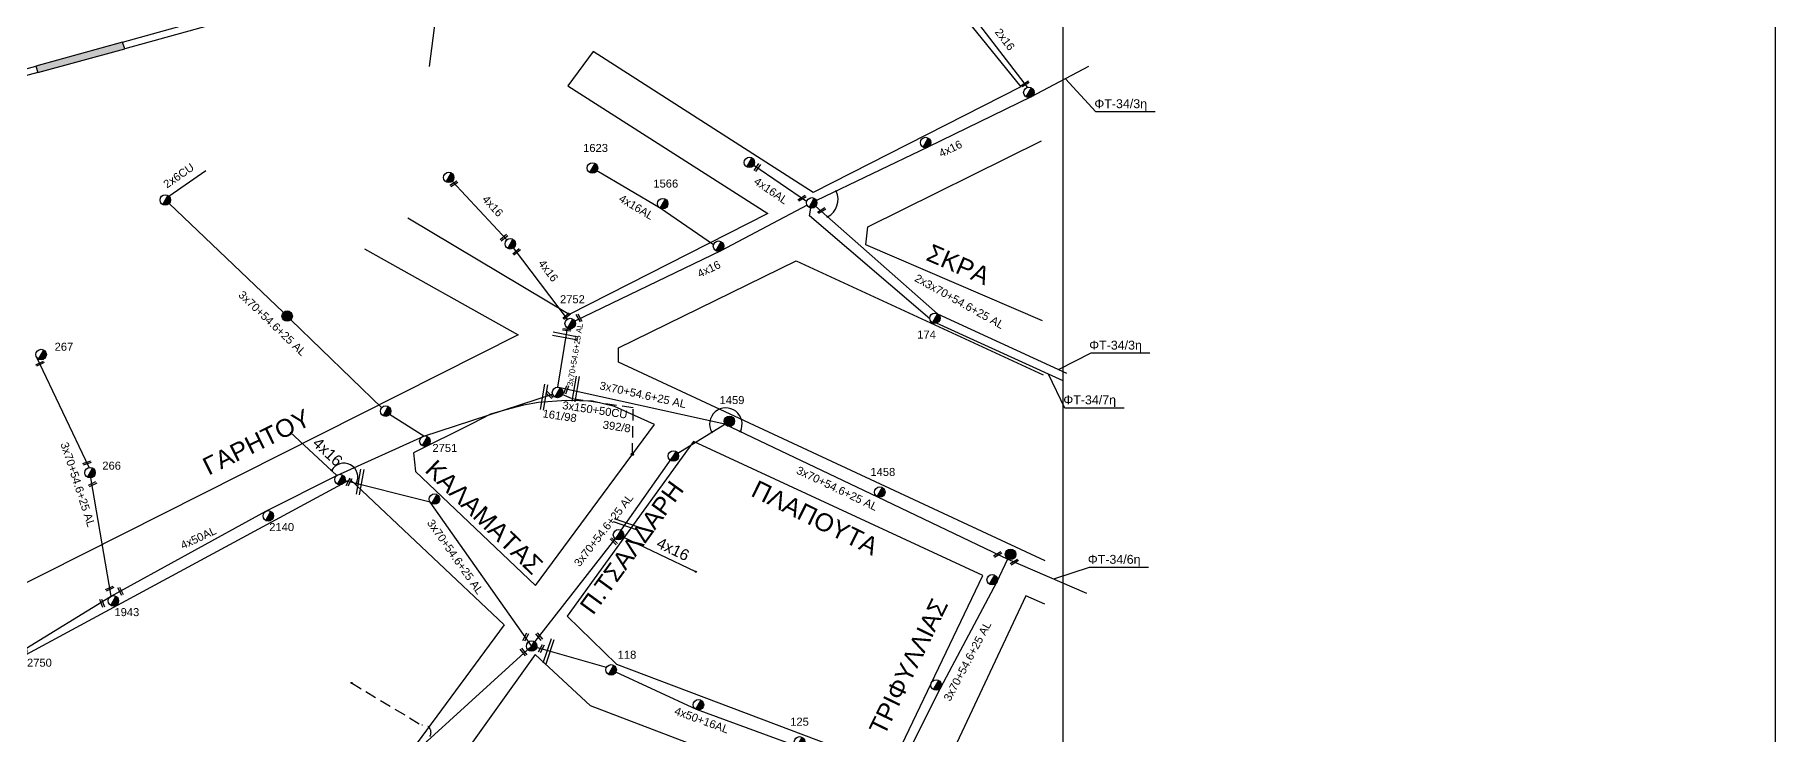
# Model space of a CAD drawing. Header units: millimetres. Extents: x 1421 to 7149, y 887 to 1917.
# Drawn here: x 6757.9 to 7149.4, y 1157.7 to 1314.9 of the extents above; entities that cross this region are included whole.
import ezdxf
from ezdxf.enums import TextEntityAlignment as Align

# ---------------------------------------------------------------- set-up
doc = ezdxf.new("R2010")
doc.units = ezdxf.units.MM
doc.linetypes.add('DASHED', pattern=[19.05, 12.7, -6.35])
for name, color, linetype in [('2x16', 7, 'Continuous'), ('2x6', 7, 'SYN_LINE'), ('TRAIN', 7, 'Continuous'), ('Άγνωστα', 7, 'Continuous'), ('Γυμνά εναέρια ΧΤ (3Φ)   4x16AL', 7, 'Continuous'), ('Γυμνά εναέρια ΧΤ (3Φ) 4x50AL', 7, 'Continuous'), ('Γυμνά εναέρια ΧΤ και ΦΟΠ (3Φ)   4x50+16AL', 7, 'Continuous'), ('Εναέρια παροχή ΧΤ 4x16', 7, 'SYN_LINE'), ('Καλώδια ΧΤ   3x150+50CU', 7, 'DASHED'), ('Μηχανική τομή', 7, 'Continuous'), ('Στύλος Ξύλινος', 7, 'Continuous'), ('Στύλος Ξύλινος @ 1', 7, 'Continuous'), ('Στύλος ΦΜ', 7, 'Continuous'), ('Στύλος ΦΜ @ 1', 7, 'Continuous'), ('Συνδέσεις', 7, 'Continuous'), ('Συνεστραμμένα ΧΤ   3x70+54.6+25 AL', 7, 'SYN_LINE'), ('Τομή', 7, 'Continuous'), ('Υπόβαθρο ΔΕΗ', 7, 'Continuous')]:
    doc.layers.add(name, color=color, linetype=linetype)
doc.styles.add('arial', font='arial.ttf')
doc.styles.get("Standard").update_dxf_attribs({"font": 'arial.ttf'})
doc.linetypes.add('SYN_LINE', pattern='A,0.5,-0.0001,["/\\/\\/\\/",Standard,S=0.1,R=0,X=0,Y=-0.05],-0.25', length=0.7501)

# ---------------------------------------------------------------- blocks, each defined once
blk = doc.blocks.new('ΥΠΑΡΧΩΝ ΞΥΛΙΝΟΣ ΣΤΥΛΟΣ')
at = {"layer": 'Στύλος Ξύλινος'}
h = blk.add_hatch(color=256, dxfattribs=at)
h.paths.add_polyline_path([(-2.62, 0, 0.270008), (-1.29, -2.28), (1.3, 2.27, 0.576266)])
h.paths.add_polyline_path([(-1.29, -2.28, 0.574793), (2.62, 0, 0.268822), (1.3, 2.27)])
blk.add_line((-1.29, -2.28), (1.3, 2.27), dxfattribs=at)
blk.add_circle((0, 0), 2.62, dxfattribs=at)
at = {"layer": 'Στύλος Ξύλινος', "flags": 4}
for tag, p in [('ΑΡΙΘΜΟΣ', (-4.91, 8.6)), ('ΤΥΠΟΣ', (-4.85, 3.39))]:
    blk.add_attdef(tag, p, '', height=4, dxfattribs=at)
blk = doc.blocks.new('ΥΠΑΡΧΩΝ ΤΣΙΜΕΝΤΕΝΙΟΣ ΣΤΥΛΟΣ')
at = {"layer": 'Στύλος ΦΜ'}
blk.add_hatch(color=256, dxfattribs=at).paths.add_polyline_path([(-1.29, -2.28, 0.574793), (2.62, 0, 0.268822), (1.3, 2.27)])
blk.add_line((-1.29, -2.28), (1.3, 2.27), dxfattribs=at)
blk.add_circle((0, 0), 2.62, dxfattribs=at)
at = {"layer": 'Στύλος ΦΜ', "flags": 4}
for tag, p in [('ΑΡΙΘΜΟΣ', (-4.68, 8.05)), ('ΤΥΠΟΣ', (-4.91, 3.03))]:
    blk.add_attdef(tag, p, '', height=4, dxfattribs=at)
blk = doc.blocks.new('ΜΗΧΑΝΙΚΗ ΤΟΜΗ')
at = {"layer": 'Μηχανική τομή', "ltscale": 40}
for p, q in [((-3.7, 1.2), (3.9, 1.2)), ((3.9, -0.4), (-3.7, -0.4))]:
    blk.add_line(p, q, dxfattribs=at)
blk = doc.blocks.new('_ΣΥΝΔΕΣΗ')
at = {"layer": 'Συνδέσεις', "linetype": 'SYN_LINE', "ltscale": 40}
blk.add_hatch(color=256, dxfattribs=at).paths.add_polyline_path([(0.5, -0.01, 1), (-0.5, -0.01, 1)])
at = {"layer": 'Συνδέσεις'}
blk.add_circle((0, -0.01), 0.5, dxfattribs=at)
blk = doc.blocks.new('ΤΟΜΗ')
at = {"layer": 'Τομή', "ltscale": 40}
for p, q in [((10.9, 0.2), (-12.1, 0.2)), ((10.9, -2.6), (-12.1, -2.6))]:
    blk.add_line(p, q, dxfattribs=at)

msp = doc.modelspace()

# ---------------------------------------------------------------- hatches: boundary and pattern name
at = {"layer": 'TRAIN', "lineweight": -3, "ltscale": 0.2, "true_color": 0x000000}
h = msp.add_hatch(color=18, dxfattribs=at)
h.paths.add_polyline_path([(5307.8, 916.69), (5307.42, 918.5), (5291.25, 913.97), (5291.64, 912.39)])
h.paths.add_polyline_path([(5346.98, 927.34), (5346.42, 929.06), (5327.1, 923.73), (5327.5, 922.11)])
h.paths.add_polyline_path([(5391.16, 939.49), (5390.8, 941.26), (5371.15, 935.67), (5371.54, 934.13)])
h.paths.add_polyline_path([(5434.79, 951.66), (5434.38, 953.09), (5414.01, 947.46), (5414.41, 946.17)])
h.paths.add_polyline_path([(5477.96, 963.3), (5477.54, 964.78), (5458.29, 959.48), (5458.63, 957.99)])
h.paths.add_polyline_path([(5521.09, 975.25), (5520.53, 976.64), (5500.93, 971.24), (5501.27, 969.85)])
h.paths.add_polyline_path([(5564.01, 987.31), (5563.53, 988.6), (5544.44, 983.44), (5544.83, 982.11)])
h.paths.add_polyline_path([(5607.53, 999.35), (5607.16, 1000.76), (5587.56, 995.37), (5587.86, 994.04)])
h.paths.add_polyline_path([(5650.69, 1011.59), (5650.43, 1012.86), (5630.95, 1007.38), (5631.3, 1006.34)])
h.paths.add_polyline_path([(5693.88, 1023.68), (5693.54, 1024.95), (5674.54, 1019.61), (5674.85, 1018.33)])
h.paths.add_polyline_path([(5737.23, 1035.54), (5736.76, 1037), (5717.39, 1031.65), (5717.78, 1030.17)])
h.paths.add_polyline_path([(5781.19, 1047.77), (5780.76, 1049.26), (5760.34, 1043.65), (5760.67, 1041.73)])
h.paths.add_polyline_path([(5823.52, 1059.63), (5823.07, 1061.07), (5803.83, 1055.75), (5804.29, 1053.97)])
h.paths.add_polyline_path([(5866.61, 1071.7), (5866.15, 1073.03), (5846.43, 1067.52), (5846.95, 1066.09)])
h.paths.add_polyline_path([(5909.89, 1083.42), (5909.41, 1084.91), (5889.8, 1079.69), (5890.21, 1078.15)])
h.paths.add_polyline_path([(5953.62, 1094.95), (5953.28, 1096.29), (5933.64, 1091.23), (5934.01, 1089.9)])
h.paths.add_polyline_path([(5997.35, 1106.64), (5996.86, 1108.11), (5977.14, 1102.73), (5977.41, 1101.27)])
h.paths.add_polyline_path([(6041.21, 1118.34), (6040.88, 1119.37), (6021.2, 1114.3), (6021.57, 1112.96)])
h.paths.add_polyline_path([(6084.53, 1129.62), (6084.2, 1130.76), (6064.3, 1125.6), (6064.68, 1124.35)])
h.paths.add_polyline_path([(6127.84, 1140.22), (6127.5, 1141.53), (6107.81, 1136.75), (6108.04, 1135.46)])
h.paths.add_polyline_path([(6171.81, 1151.11), (6171.55, 1152.4), (6152.67, 1147.67), (6152.97, 1146.48)])
h.paths.add_polyline_path([(6215.28, 1161.86), (6215.01, 1163.14), (6195.81, 1158.3), (6195.88, 1157.15)])
h.paths.add_polyline_path([(6259.15, 1172.81), (6258.76, 1174.15), (6239.12, 1169.06), (6239.43, 1167.95)])
h.paths.add_polyline_path([(6302.5, 1183.67), (6302.14, 1184.91), (6282.47, 1179.85), (6282.81, 1178.57)])
h.paths.add_polyline_path([(6345.81, 1195.12), (6345.34, 1196.39), (6325.6, 1191.31), (6326.02, 1189.97)])
h.paths.add_polyline_path([(6389.67, 1206.66), (6389.36, 1207.87), (6369.29, 1202.62), (6369.56, 1201.31)])
h.paths.add_polyline_path([(6431.91, 1217.89), (6431.52, 1219.19), (6411.91, 1213.83), (6412.23, 1212.81)])
h.paths.add_polyline_path([(6475.2, 1229.3), (6474.9, 1230.66), (6454.09, 1224.93), (6454.19, 1223.75)])
h.paths.add_polyline_path([(6518.46, 1241.13), (6518.14, 1242.4), (6498.69, 1237.32), (6498.94, 1235.86)])
h.paths.add_polyline_path([(6561.41, 1252.93), (6561.1, 1254.23), (6541.97, 1248.81), (6542.17, 1247.61)])
h.paths.add_polyline_path([(6605.11, 1264.65), (6604.74, 1265.83), (6585.45, 1260.81), (6585.83, 1259.21)])
h.paths.add_polyline_path([(6648.4, 1276.42), (6648.08, 1277.7), (6628.72, 1272.46), (6629.08, 1271.24)])
h.paths.add_polyline_path([(6691.88, 1288.22), (6691.32, 1289.41), (6671.43, 1284.06), (6671.77, 1282.84)])
h.paths.add_polyline_path([(6734.35, 1299.93), (6733.96, 1301.31), (6715.25, 1296.1), (6715.55, 1294.88)])
h.paths.add_polyline_path([(6778.12, 1311.81), (6777.64, 1313.25), (6758.13, 1307.89), (6758.57, 1306.43)])
h.paths.add_polyline_path([(6825.97, 1324.96), (6825.39, 1326.48), (6801.39, 1319.86), (6801.75, 1318.29)])
h.paths.add_polyline_path([(6869.13, 1336.91), (6868.69, 1338.47), (6844.91, 1331.97), (6845.37, 1330.54)])
h.paths.add_polyline_path([(6912.31, 1348.82), (6911.85, 1350.46), (6887.72, 1343.51), (6888.16, 1342.14)])
h.paths.add_polyline_path([(6956.15, 1360.98), (6955.58, 1362.85), (6931.4, 1355.89), (6932, 1354.3)])
h.paths.add_polyline_path([(6984.31, 1370.76), (6975.32, 1368.08), (6975.69, 1366.38), (6984.41, 1368.68)])

# ---------------------------------------------------------------- linework, layer by layer
at = {"lineweight": -3, "ltscale": 0.1}
for points in [[(4932.72, 1917.4), (7149.36, 1917.4), (7149.36, 887.4), (4932.72, 887.4)], [(5038.25, 1899.55), (6989.1, 1899.55), (6989.1, 911.99), (5038.25, 911.99)]]:
    msp.add_lwpolyline(points, close=True, dxfattribs=at)
at = {"layer": '2x16', "color": 27, "lineweight": -3, "ltscale": 0.2}
msp.add_lwpolyline([(6981.17, 1303.13), (6967.27, 1321.32)], dxfattribs=at)
at = {"layer": '2x6', "color": 151, "lineweight": -3, "ltscale": 10}
msp.add_lwpolyline([(6788.01, 1278.68), (6796.34, 1284.46)], dxfattribs=at)
at = {"layer": 'TRAIN', "color": 18, "lineweight": -3, "ltscale": 0.2, "true_color": 0x000000}
for points in [[(6733.96, 1301.31), (6758.13, 1307.89), (6758.57, 1306.43), (6778.12, 1311.81), (6777.64, 1313.25), (6801.39, 1319.86)], [(6801.75, 1318.29), (6778.12, 1311.81), (6777.64, 1313.25), (6758.13, 1307.89), (6758.57, 1306.43), (6734.35, 1299.93)]]:
    msp.add_lwpolyline(points, dxfattribs=at)
at = {"layer": 'Άγνωστα', "lineweight": -3, "ltscale": 0.1}
for p, q in [((6996.54, 1297.61), (6989.69, 1305.04)), ((7009.88, 1297.61), (6996.54, 1297.61)), ((6995.39, 1243.32), (6988.22, 1239.69)), ((7008.72, 1243.32), (6995.39, 1243.32)), ((6989.56, 1231.01), (6985.89, 1238.62)), ((7002.9, 1231.01), (6989.56, 1231.01)), ((6995.07, 1195.17), (6987.05, 1192.57)), ((7008.41, 1195.17), (6995.07, 1195.17))]:
    msp.add_line(p, q, dxfattribs=at)
at = {"layer": 'Γυμνά εναέρια ΧΤ (3Φ)   4x16AL', "color": 27, "linetype": 'Continuous', "lineweight": -3, "ltscale": 0.2}
msp.add_lwpolyline([(6994.9, 1307.83), (6982.04, 1300.96), (6958.78, 1289.65), (6933.71, 1277.66)], dxfattribs=at)
at = {"layer": 'Γυμνά εναέρια ΧΤ (3Φ)   4x16AL', "color": 85, "lineweight": -3, "ltscale": 0.2}
msp.add_lwpolyline([(6910.55, 1267.69), (6898.54, 1275.94), (6884.34, 1284.38)], dxfattribs=at)
at = {"layer": 'Γυμνά εναέρια ΧΤ (3Φ)   4x16AL', "color": 27, "lineweight": -3, "ltscale": 0.2}
msp.add_lwpolyline([(6931.5, 1277.43), (6919.59, 1285.58)], dxfattribs=at)
at = {"layer": 'Γυμνά εναέρια ΧΤ (3Φ)   4x16AL', "color": 85, "linetype": 'Continuous', "lineweight": -3, "ltscale": 0.2}
msp.add_lwpolyline([(6931.6, 1276.6), (6912.21, 1266.35), (6879.38, 1250.53)], dxfattribs=at)
at = {"layer": 'Γυμνά εναέρια ΧΤ (3Φ) 4x50AL', "color": 151, "lineweight": -3, "ltscale": 0.2}
msp.add_lwpolyline([(6718.91, 1158.54), (6741.05, 1170.39), (6754.9, 1176.32), (6774.94, 1188.66), (6809.84, 1207.82), (6825.82, 1215.88), (6845.38, 1224.73), (6874.35, 1234.13)], dxfattribs=at)
at = {"layer": 'Γυμνά εναέρια ΧΤ και ΦΟΠ (3Φ)   4x50+16AL', "color": 27, "lineweight": -3, "ltscale": 0.2}
for points in [[(6886.45, 1172.65), (6870.76, 1177.18)], [(6929.25, 1154.99), (6906.75, 1163.2), (6888.58, 1171.65)]]:
    msp.add_lwpolyline(points, dxfattribs=at)
at = {"layer": 'Εναέρια παροχή ΧΤ 4x16', "color": 1, "lineweight": -3, "ltscale": 15}
msp.add_lwpolyline([(6846.68, 1307.84), (6849.14, 1327.02)], dxfattribs=at)
at = {"layer": 'Εναέρια παροχή ΧΤ 4x16', "color": 85, "lineweight": -3, "ltscale": 20}
for points in [[(6864.04, 1268.82), (6851.79, 1282.02)], [(6877.71, 1251.03), (6865.55, 1267.02)]]:
    msp.add_lwpolyline(points, dxfattribs=at)
at = {"layer": 'Εναέρια παροχή ΧΤ 4x16', "color": 1, "lineweight": -3, "ltscale": 0.2}
msp.add_lwpolyline([(6825.82, 1215.88), (6815.34, 1225.62)], dxfattribs=at)
at = {"layer": 'Εναέρια παροχή ΧΤ 4x16', "color": 1, "lineweight": -3, "ltscale": 20}
msp.add_lwpolyline([(6906.57, 1194.21), (6890.24, 1202.02)], dxfattribs=at)
at = {"layer": 'Καλώδια ΧΤ   3x150+50CU', "color": 85, "lineweight": -3, "ltscale": 0.2}
msp.add_lwpolyline([(6892.3, 1220.59), (6892.51, 1231.05), (6878.61, 1233.13), (6876.54, 1234.04)], dxfattribs=at)
at = {"layer": 'Καλώδια ΧΤ   3x150+50CU', "color": 1, "lineweight": -3, "ltscale": 0.2}
msp.add_lwpolyline([(6829.11, 1169.21), (6844.96, 1159.68, -0.689822), (6846.72, 1157.16)], format="xyb", dxfattribs=at)
at = {"layer": 'Συνεστραμμένα ΧΤ   3x70+54.6+25 AL', "color": 151, "lineweight": -3, "ltscale": 20}
for points in [[(6813.8, 1252.51), (6788.09, 1276.97)], [(6835.93, 1231.1), (6815.5, 1250.88)], [(6770.12, 1217.64), (6758.24, 1242.53)], [(6845.38, 1224.73), (6837.7, 1229.54)], [(6775.04, 1188.72), (6770.51, 1215.32)]]:
    msp.add_lwpolyline(points, dxfattribs=at)
at = {"layer": 'Συνεστραμμένα ΧΤ   3x70+54.6+25 AL', "color": 27, "lineweight": -3, "ltscale": 20}
for points in [[(6932.65, 1277.15), (6932.64, 1277.15), (6932.65, 1277.15)], [(6933.53, 1276.37), (6960.94, 1252.22), (6989.96, 1238.89)]]:
    msp.add_lwpolyline(points, dxfattribs=at)
at = {"layer": 'Συνεστραμμένα ΧΤ   3x70+54.6+25 AL', "color": 85, "lineweight": -3, "ltscale": 20}
for points in [[(6959.18, 1251.11), (6932.14, 1274.23), (6932.44, 1275.99)], [(6989.2, 1237.12), (6960.68, 1250.07)]]:
    msp.add_lwpolyline(points, dxfattribs=at)
at = {"layer": 'Συνεστραμμένα ΧΤ   3x70+54.6+25 AL', "color": 85, "lineweight": -3, "ltscale": 15}
msp.add_lwpolyline([(6875.53, 1235.7), (6877.74, 1249)], dxfattribs=at)
at = {"layer": 'Συνεστραμμένα ΧΤ   3x70+54.6+25 AL', "color": 5, "lineweight": -3, "ltscale": 20}
for points in [[(6913.12, 1227.42), (6875.71, 1235.67)], [(6889.77, 1203.55), (6901.53, 1220.24), (6913.12, 1227.42), (6947.44, 1211.06), (6976.76, 1197.06), (6994.42, 1189.36)]]:
    msp.add_lwpolyline(points, dxfattribs=at)
at = {"layer": 'Συνεστραμμένα ΧΤ   3x70+54.6+25 AL', "color": 1, "lineweight": -3, "ltscale": 20}
for points in [[(6869.64, 1177.52), (6846.83, 1209.88), (6826.52, 1214.94)], [(6814.95, 1114.35), (6833.82, 1139.48), (6846.14, 1156.14), (6869.63, 1177.5), (6889.18, 1202.53)]]:
    msp.add_lwpolyline(points, dxfattribs=at)
at = {"layer": 'Συνεστραμμένα ΧΤ   3x70+54.6+25 AL', "color": 30, "lineweight": -3, "ltscale": 20}
msp.add_lwpolyline([(6952.1, 1149.1), (6961.69, 1168.21), (6974.28, 1191.86), (6976.79, 1197.11)], dxfattribs=at)
at = {"layer": 'Υπόβαθρο ΔΕΗ', "lineweight": -3, "ltscale": 0.2}
for points in [[(6961, 1326.3), (6979.71, 1303.21), (6932.98, 1279.5), (6883.48, 1311.15), (6877.78, 1303.48), (6922.76, 1274.75), (6878.08, 1252.05), (6841.78, 1273.73)], [(6984.56, 1250.62), (6944.79, 1267.72), (6945.27, 1271.75), (6984.36, 1291.06)], [(6832.05, 1266.8), (6866.58, 1247.5), (6751.04, 1189.22), (6712.06, 1272.82)], [(6985.15, 1196.65), (6889.17, 1241.3), (6889.17, 1244.54), (6929.13, 1264.1), (6984.7, 1238.46)], [(6877.62, 1184.21), (6888.76, 1173.43), (6950.41, 1150.11), (6971.11, 1193.4), (6906.05, 1223.48), (6877.62, 1184.21)], [(6985.07, 1186.92), (6980.83, 1188.83), (6960.63, 1145.84), (6985.51, 1136.42)], [(6823.93, 1110.61), (6833.74, 1104.88), (6873.66, 1086.99), (6923.15, 1148.67), (6882.87, 1164.05), (6870.47, 1175.63), (6823.93, 1110.61)]]:
    msp.add_lwpolyline(points, dxfattribs=at)
msp.add_lwpolyline([(6843.08, 1220.96), (6843.53, 1216.78), (6870.54, 1191.12), (6897.28, 1227.34), (6888.25, 1231.33), (6883.32, 1232.54), (6877.44, 1232.69), (6871.19, 1232.28), (6867.83, 1231.65), (6863.82, 1230.65), (6860.36, 1229.65), (6856.16, 1227.5)], close=True, dxfattribs=at)
msp.add_lwpolyline([(6814.45, 1115.83), (6741.5, 1156.03, -0.227758), (6737.59, 1161.49, -0.304916), (6740.07, 1167.04), (6828.84, 1214.94), (6863.48, 1182.3), (6814.45, 1115.83)], format="xyb", dxfattribs=at)
at = {"layer": 'Υπόβαθρο ΔΕΗ', "lineweight": -3}
for centre, radius, start, end in [((6934.09, 1277.93), 4.47, 298.4209, 24.4822), ((6913.33, 1227.4), 3.65, 333.3846, 209.8356), ((6827.41, 1215.48), 3.14, 332.3282, 151.6864)]:
    msp.add_arc(centre, radius, start, end, dxfattribs=at)

# ---------------------------------------------------------------- block references
at = {"layer": 'Μηχανική τομή', "lineweight": -3}
for p, xscale, yscale, zscale, rotation in [((6980.64, 1303.98), 0.2500000000008993, 0.2500000000008993, 0.2500000000008993, 211.8515272622577), ((6920.45, 1285.02), 0.2500000000009686, 0.2500000000009686, 0.2500000000009686, 54.24811914894099), ((6852.1, 1281.53), 0.2500000000008993, 0.2500000000008993, 0.2500000000008993, 211.8515272622577), ((6930.42, 1278.29), 0.2500000000008993, 0.2500000000008993, 0.2500000000008993, 211.8515272622577), ((6934.85, 1275.52), 0.2500000000008993, 0.2500000000008993, 0.2500000000008993, 211.8515272622577), ((6863.44, 1269.23), 0.2500000000011483, 0.2500000000011483, 0.2500000000011483, 39.1567402543816), ((6866.29, 1266.06), 0.2500000000011483, 0.2500000000011483, 0.2500000000011483, 39.1567402543816), ((6877.53, 1248.5), 0.2500000000009233, 0.2500000000009233, 0.2500000000009233, 354.1786738589129), ((6877.55, 1251.58), 0.2500000000011483, 0.2500000000011483, 0.2500000000011483, 39.1567402543816), ((6880.42, 1251.33), 0.2500000000011494, 0.2500000000011494, 0.2500000000011494, 119.367522780987), ((6759.09, 1240.89), 0.2500000000007988, 0.2500000000007988, 0.2500000000007988, 25.5411338105532), ((6873.75, 1233.99), 0.2500000000010773, 0.2500000000010773, 0.2500000000010773, 136.1180872829295), ((6877.51, 1235.04), 0.2500000000008567, 0.2500000000008567, 0.2500000000008567, 70.49739689697955), ((6769.64, 1218.55), 0.2500000000000185, 0.2500000000000185, 0.2500000000000185, 17.63717713310389), ((6770.89, 1213.79), 0.2500000000000949, 0.2500000000000949, 0.2500000000000949, 25.54284451592292), ((6828.64, 1214.3), 0.2500000000006901, 0.2500000000006901, 0.2500000000006901, 62.39067554735696), ((6888.21, 1201.12), 0.2500000000010773, 0.2500000000010773, 0.2500000000010773, 136.1180872829295), ((6974.45, 1198.18), 0.2500000000008993, 0.2500000000008993, 0.2500000000008993, 211.8515272622577), ((6978.19, 1196.49), 0.2500000000008993, 0.2500000000008993, 0.2500000000008993, 211.8515272622577), ((6774.76, 1190.33), 0.2499999999999143, 0.2499999999999143, 0.2499999999999143, 23.94520234571899), ((6777.09, 1189.81), 0.2500000000002492, 0.2500000000002492, 0.2500000000002492, 296.5832147311582), ((6772.92, 1187.1), 0.2499999999999379, 0.2499999999999379, 0.2499999999999379, 290.0854089044922), ((6868.39, 1179.46), 0.2500000000006901, 0.2500000000006901, 0.2500000000006901, 62.39067554735696), ((6871.44, 1179.68), 0.2500000000009168, 0.2500000000009168, 0.2500000000009168, 129.854574593716), ((6867.89, 1176.19), 0.2500000000005573, 0.2500000000005573, 0.2500000000005573, 128.0326727759771), ((6871.89, 1176.87), 0.2500000000006901, 0.2500000000006901, 0.2500000000006901, 62.39067554735696)]:
    msp.add_blockref('ΜΗΧΑΝΙΚΗ ΤΟΜΗ', p, dxfattribs=dict(at, xscale=xscale, yscale=yscale, zscale=zscale, rotation=rotation))
at = {"layer": 'Στύλος Ξύλινος @ 1', "lineweight": -3, "ltscale": 40, "xscale": 0.4499999999998181, "yscale": 0.4499999999998181, "zscale": 0.4499999999998181}
for p in [(6814.65, 1251.7), (6977.37, 1198.13)]:
    msp.add_blockref('ΥΠΑΡΧΩΝ ΞΥΛΙΝΟΣ ΣΤΥΛΟΣ', p, dxfattribs=at)
at = {"layer": 'Στύλος Ξύλινος @ 1', "lineweight": -3, "ltscale": 40}
ref = msp.add_blockref('ΥΠΑΡΧΩΝ ΞΥΛΙΝΟΣ ΣΤΥΛΟΣ', (6914.12, 1228.04), dxfattribs=dict(at, xscale=0.4499999999998181, yscale=0.4499999999998181, zscale=0.4499999999998181))
ref.add_attrib('ΑΡΙΘΜΟΣ', '1459', (6911.91, 1231.91), dxfattribs={"layer": 'Στύλος Ξύλινος', "height": 1.8, "flags": 4})
at = {"layer": 'Στύλος ΦΜ @ 1', "lineweight": -3, "ltscale": 40, "xscale": 0.4499999999998181, "yscale": 0.4499999999998181, "zscale": 0.4499999999998181}
for p in [(6981.49, 1301.99), (6958.26, 1290.71), (6850.99, 1282.88), (6918.62, 1286.25), (6787.23, 1277.79), (6932.64, 1277.15), (6864.84, 1267.95), (6911.69, 1267.41), (6875.46, 1234.52), (6836.81, 1230.32), (6901.53, 1220.24), (6826.52, 1214.94), (6847.79, 1210.55), (6889.18, 1202.53), (6973.24, 1192.41), (6869.63, 1177.5), (6960.63, 1168.74), (6907.16, 1164.3)]:
    msp.add_blockref('ΥΠΑΡΧΩΝ ΤΣΙΜΕΝΤΕΝΙΟΣ ΣΤΥΛΟΣ', p, dxfattribs=at)
at = {"layer": 'Στύλος ΦΜ @ 1', "lineweight": -3, "ltscale": 40}
ref = msp.add_blockref('ΥΠΑΡΧΩΝ ΤΣΙΜΕΝΤΕΝΙΟΣ ΣΤΥΛΟΣ', (6883.33, 1284.98), dxfattribs=dict(at, xscale=0.4499999999998181, yscale=0.4499999999998181, zscale=0.4499999999998181))
ref.add_attrib('ΑΡΙΘΜΟΣ', '1623', (6881.22, 1288.6), dxfattribs={"layer": 'Στύλος ΦΜ', "height": 1.8, "flags": 4})
ref = msp.add_blockref('ΥΠΑΡΧΩΝ ΤΣΙΜΕΝΤΕΝΙΟΣ ΣΤΥΛΟΣ', (6899.13, 1276.97), dxfattribs=dict(at, xscale=0.4499999999998181, yscale=0.4499999999998181, zscale=0.4499999999998181))
ref.add_attrib('ΑΡΙΘΜΟΣ', '1566', (6897.02, 1280.59), dxfattribs={"layer": 'Στύλος ΦΜ', "height": 1.8, "flags": 4})
ref = msp.add_blockref('ΥΠΑΡΧΩΝ ΤΣΙΜΕΝΤΕΝΙΟΣ ΣΤΥΛΟΣ', (6878.32, 1250.02), dxfattribs=dict(at, xscale=0.4499999999998181, yscale=0.4499999999998181, zscale=0.4499999999998181))
ref.add_attrib('ΑΡΙΘΜΟΣ', '2752', (6876.02, 1254.58), dxfattribs={"layer": 'Στύλος ΦΜ', "height": 1.8, "flags": 4})
ref = msp.add_blockref('ΥΠΑΡΧΩΝ ΤΣΙΜΕΝΤΕΝΙΟΣ ΣΤΥΛΟΣ', (6960.36, 1251.2), dxfattribs=dict(at, xscale=0.4499999999998181, yscale=0.4499999999998181, zscale=0.4499999999998181))
ref.add_attrib('ΑΡΙΘΜΟΣ', '174', (6956.38, 1246.64), dxfattribs={"layer": 'Στύλος ΦΜ', "height": 1.8, "flags": 4})
ref = msp.add_blockref('ΥΠΑΡΧΩΝ ΤΣΙΜΕΝΤΕΝΙΟΣ ΣΤΥΛΟΣ', (6759.3, 1243.04), dxfattribs=dict(at, xscale=0.4499999999998181, yscale=0.4499999999998181, zscale=0.4499999999998181))
ref.add_attrib('ΑΡΙΘΜΟΣ', '267', (6762.34, 1243.9), dxfattribs={"layer": 'Στύλος ΦΜ', "height": 1.8, "flags": 4})
ref = msp.add_blockref('ΥΠΑΡΧΩΝ ΤΣΙΜΕΝΤΕΝΙΟΣ ΣΤΥΛΟΣ', (6845.62, 1223.58), dxfattribs=dict(at, xscale=0.4499999999998181, yscale=0.4499999999998181, zscale=0.4499999999998181))
ref.add_attrib('ΑΡΙΘΜΟΣ', '2751', (6847.32, 1221.14), dxfattribs={"layer": 'Στύλος ΦΜ', "height": 1.8, "flags": 4})
ref = msp.add_blockref('ΥΠΑΡΧΩΝ ΤΣΙΜΕΝΤΕΝΙΟΣ ΣΤΥΛΟΣ', (6770.31, 1216.48), dxfattribs=dict(at, xscale=0.4499999999998181, yscale=0.4499999999998181, zscale=0.4499999999998181))
ref.add_attrib('ΑΡΙΘΜΟΣ', '266', (6773.07, 1217.16), dxfattribs={"layer": 'Στύλος ΦΜ', "height": 1.8, "flags": 4})
ref = msp.add_blockref('ΥΠΑΡΧΩΝ ΤΣΙΜΕΝΤΕΝΙΟΣ ΣΤΥΛΟΣ', (6947.95, 1212.12), dxfattribs=dict(at, xscale=0.4499999999998181, yscale=0.4499999999998181, zscale=0.4499999999998181))
ref.add_attrib('ΑΡΙΘΜΟΣ', '1458', (6945.84, 1215.75), dxfattribs={"layer": 'Στύλος ΦΜ', "height": 1.8, "flags": 4})
ref = msp.add_blockref('ΥΠΑΡΧΩΝ ΤΣΙΜΕΝΤΕΝΙΟΣ ΣΤΥΛΟΣ', (6810.4, 1206.78), dxfattribs=dict(at, xscale=0.4499999999998181, yscale=0.4499999999998181, zscale=0.4499999999998181))
ref.add_attrib('ΑΡΙΘΜΟΣ', '2140', (6810.61, 1203.36), dxfattribs={"layer": 'Στύλος ΦΜ', "height": 1.8, "flags": 4})
ref = msp.add_blockref('ΥΠΑΡΧΩΝ ΤΣΙΜΕΝΤΕΝΙΟΣ ΣΤΥΛΟΣ', (6775.56, 1187.66), dxfattribs=dict(at, xscale=0.4499999999998181, yscale=0.4499999999998181, zscale=0.4499999999998181))
ref.add_attrib('ΑΡΙΘΜΟΣ', '1943', (6775.79, 1184.23), dxfattribs={"layer": 'Στύλος ΦΜ', "height": 1.8, "flags": 4})
ref = msp.add_blockref('ΥΠΑΡΧΩΝ ΤΣΙΜΕΝΤΕΝΙΟΣ ΣΤΥΛΟΣ', (6754.9, 1176.32), dxfattribs=dict(at, xscale=0.4499999999998181, yscale=0.4499999999998181, zscale=0.4499999999998181))
ref.add_attrib('ΑΡΙΘΜΟΣ', '2750', (6756.13, 1172.86), dxfattribs={"layer": 'Στύλος ΦΜ', "height": 1.8, "flags": 4})
ref = msp.add_blockref('ΥΠΑΡΧΩΝ ΤΣΙΜΕΝΤΕΝΙΟΣ ΣΤΥΛΟΣ', (6887.52, 1172.15), dxfattribs=dict(at, xscale=0.4499999999998181, yscale=0.4499999999998181, zscale=0.4499999999998181))
ref.add_attrib('ΑΡΙΘΜΟΣ', '118', (6888.99, 1174.65), dxfattribs={"layer": 'Στύλος ΦΜ', "height": 1.8, "flags": 4})
ref = msp.add_blockref('ΥΠΑΡΧΩΝ ΤΣΙΜΕΝΤΕΝΙΟΣ ΣΤΥΛΟΣ', (6929.91, 1155.96), dxfattribs=dict(at, xscale=0.4499999999998181, yscale=0.4499999999998181, zscale=0.4499999999998181))
ref.add_attrib('ΑΡΙΘΜΟΣ', '125', (6927.8, 1159.59), dxfattribs={"layer": 'Στύλος ΦΜ', "height": 1.8, "flags": 4})
at = {"layer": 'Συνδέσεις', "lineweight": -3}
for p, xscale, yscale, zscale in [((6938.16, 1279.79), 0.25, 0.25, 0.25), ((6936.23, 1274.02), 0.25, 0.25, 0.25), ((6910.16, 1225.59), 0.25, 0.25, 0.25), ((6916.59, 1225.77), 0.25, 0.25, 0.25), ((6892.3, 1220.6), 0.4777242751392805, 0.4777242751392805, 0.4777242751392805), ((6824.66, 1217), 0.25, 0.25, 0.25), ((6830.21, 1214.05), 0.25, 0.25, 0.25), ((6906.57, 1194.22), 0.25, 0.25, 0.25), ((6829.11, 1169.21), 0.25, 0.25, 0.25)]:
    msp.add_blockref('_ΣΥΝΔΕΣΗ', p, dxfattribs=dict(at, xscale=xscale, yscale=yscale, zscale=zscale))
at = {"layer": 'Τομή', "lineweight": -3}
for p, xscale, yscale, zscale, rotation in [((6877.05, 1246.97), 0.2500000000005327, 0.2500000000005327, 0.2500000000005327, 169.1870059188628), ((6879.26, 1235.51), 0.2500000000006459, 0.2500000000006459, 0.2500000000006459, 80.09688413123472), ((6872.11, 1233.66), 0.2500000000006459, 0.2500000000006459, 0.2500000000006459, 80.09688413123472), ((6830.76, 1214.61), 0.2500000000006459, 0.2500000000006459, 0.2500000000006459, 80.09688413123472), ((6891.1, 1205.06), 0.2500000000003301, 0.2500000000003301, 0.2500000000003301, 341.0505977652309), ((6873.17, 1176.51), 0.2500000000003301, 0.2500000000003301, 0.2500000000003301, 71.05059776523086)]:
    msp.add_blockref('ΤΟΜΗ', p, dxfattribs=dict(at, xscale=xscale, yscale=yscale, zscale=zscale, rotation=rotation))

# ---------------------------------------------------------------- texts
at = {"lineweight": -3, "ltscale": 40, "char_height": 4, "width": 64.8866, "attachment_point": 1, "style": 'arial'}
for s, insert, rotation in [('ΣΚΡΑ', (6959.69, 1268.04), 336.6835), ('ΓΑΡΗΤΟΥ', (6795.2, 1219.38), 26.3822), ('ΚΑΛΑΜΑΤΑΣ', (6848.2, 1219.72), 316), ('Π.ΤΣΑΛΔΑΡΗ', (6880.21, 1186.64), 54), ('ΠΛΑΠΟΥΤΑ', (6920.49, 1214.96), 333.6942), ('ΤΡΙΦΥΛΛΙΑΣ', (6945.39, 1158.89), 64.1643)]:
    msp.add_mtext(s, dxfattribs=dict(at, insert=insert, rotation=rotation))
at = {"layer": 'Άγνωστα', "lineweight": -3, "ltscale": 0.1}
for s, height, rotation, p in [('2x16', 1.8, 307.3724, (6976.09, 1313.9)), ('4x16', 1.8, 25.9207, (6963.84, 1289.33)), ('2x6CU', 1.8, 34.7625, (6790.24, 1283.27)), ('4x16AL', 1.8, 325.6038, (6923.48, 1279.89)), ('4x16', 1.8, 312.8427, (6860.9, 1276.45)), ('4x16AL', 1.8, 329.2973, (6893.2, 1276.21)), ('4x16', 1.8, 307.248, (6873.39, 1261.91)), ('4x16', 1.8, 25.7212, (6909.51, 1262.27)), ('2x3x70+54.6+25 AL', 1.8, 330.9016, (6965.88, 1254.98)), (' 3x70+54.6+25 AL', 1.8, 316.4247, (6811.07, 1250.32)), ('3x70+54.6+25 AL', 1.3, 80.5753, (6879.4, 1242.99)), ('3x70+54.6+25 AL', 1.8, 347.5615, (6894.68, 1234)), ('161/98', 1.8, 351.4804, (6875.95, 1229.27)), ('3x150+50CU', 1.8, 351.4804, (6883.88, 1230.61)), ('392/8', 1.8, 351.4804, (6888.79, 1226.86)), ('3x70+54.6+25 AL', 1.8, 288.0569, (6767.58, 1213.82)), ('4x16', 2.5, 317.12, (6823.79, 1221.18)), ('3x70+54.6+25 AL', 1.8, 334.4772, (6938.36, 1212.93)), ('3x70+54.6+25 AL', 1.8, 51.9996, (6885.83, 1203.56)), ('3x70+54.6+25 AL', 1.8, 305.1839, (6852.47, 1197.59)), ('4x50AL', 1.8, 25.0203, (6794.67, 1201.83)), ('4x16', 2.5, 334.4576, (6901.46, 1199.3)), ('3x70+54.6+25 AL', 1.8, 61.9595, (6967.65, 1174.1)), ('4x50+16AL', 1.8, 339.9489, (6907.9, 1160.85))]:
    msp.add_text(s, height=height, rotation=rotation, dxfattribs=at).set_placement(p, align=Align.MIDDLE_CENTER)
at = {"layer": 'Άγνωστα', "lineweight": -3, "ltscale": 0.1, "char_height": 2, "width": 6.1629, "attachment_point": 1}
for s, insert in [('ΦΤ-34/3η', (6996.22, 1300.44)), ('ΦΤ-34/3η', (6995.06, 1246.16)), ('ΦΤ-34/7η', (6989.24, 1233.85)), ('ΦΤ-34/6η', (6994.75, 1198))]:
    msp.add_mtext(s, dxfattribs=dict(at, insert=insert))

doc.saveas('drawing.dxf')
